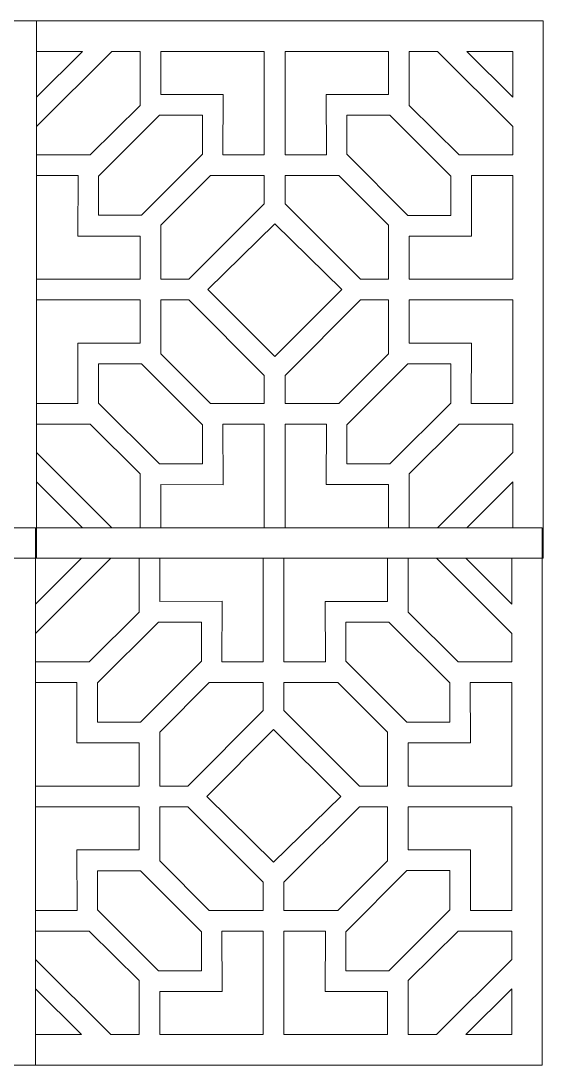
# Model space of a CAD drawing. Header units: centimetres. Extents: x -60 to 60, y -29 to 29.
# Drawn here: x -31.3 to -2.1, y -29.1 to 29.2 of the extents above; entities that cross this region are included whole.
import ezdxf

# ---------------------------------------------------------------- set-up
doc = ezdxf.new("R2010")
doc.units = ezdxf.units.CM
doc.header["$MEASUREMENT"] = 0
doc.layers.add('layer 1', color=7, linetype='Continuous')

msp = doc.modelspace()

# ---------------------------------------------------------------- linework, layer by layer
at = {"layer": 'layer 1', "color": 242, "lineweight": 9}
for points, knots in [([(-60.42912, 29.17936), (-60.42912, 29.17936), (-30.42912, 29.18002), (-30.42912, 29.18002), (-30.42912, 29.18002), (-30.42912, 29.18002), (-30.42912, -0.81998), (-30.42912, -0.81998), (-30.42912, -0.81998), (-30.42912, -0.81998), (-60.42912, -0.81932), (-60.42912, -0.81932), (-60.42912, -0.81932), (-60.42912, -0.81932), (-60.42912, 29.17936), (-60.42912, 29.17936)], [0, 0, 0, 0, 0.2, 0.2, 0.2, 0.2, 0.4, 0.4, 0.4, 0.4, 0.6, 0.6, 0.6, 0.6, 1, 1, 1, 1]), ([(-2.13052, 29.17936), (-2.13052, 29.17936), (-32.13052, 29.18002), (-32.13052, 29.18002), (-32.13052, 29.18002), (-32.13052, 29.18002), (-32.13052, -0.81998), (-32.13052, -0.81998), (-32.13052, -0.81998), (-32.13052, -0.81998), (-2.13052, -0.81932), (-2.13052, -0.81932), (-2.13052, -0.81932), (-2.13052, -0.81932), (-2.13052, 29.17936), (-2.13052, 29.17936)], [0, 0, 0, 0, 0.2, 0.2, 0.2, 0.2, 0.4, 0.4, 0.4, 0.4, 0.6, 0.6, 0.6, 0.6, 1, 1, 1, 1]), ([(-26.22958, 27.47946), (-26.22958, 27.47946), (-30.42912, 23.28036), (-30.42912, 23.28036), (-30.42912, 23.28036), (-30.42912, 23.28036), (-30.42912, 21.69764), (-30.42912, 21.69764), (-30.42912, 21.69764), (-30.42912, 21.69764), (-27.43887, 21.69764), (-27.43887, 21.69764), (-27.43887, 21.69764), (-27.43887, 21.69764), (-24.64785, 24.46524), (-24.64785, 24.46524), (-24.64785, 24.46524), (-24.64785, 24.46524), (-24.64785, 27.47946), (-24.64785, 27.47946), (-24.64785, 27.47946), (-24.64785, 27.47946), (-26.22958, 27.47946), (-26.22958, 27.47946)], [0, 0, 0, 0, 0.14285714, 0.14285714, 0.14285714, 0.14285714, 0.28571429, 0.28571429, 0.28571429, 0.28571429, 0.42857143, 0.42857143, 0.42857143, 0.42857143, 0.57142857, 0.57142857, 0.57142857, 0.57142857, 0.71428571, 0.71428571, 0.71428571, 0.71428571, 1, 1, 1, 1]), ([(-27.86589, 27.47946), (-27.86589, 27.47946), (-30.42912, 24.91613), (-30.42912, 24.91613), (-30.42912, 24.91613), (-30.42912, 24.91613), (-30.42912, 27.47946), (-30.42912, 27.47946), (-30.42912, 27.47946), (-30.42912, 27.47946), (-27.86589, 27.47946), (-27.86589, 27.47946)], [0, 0, 0, 0, 0.25, 0.25, 0.25, 0.25, 0.5, 0.5, 0.5, 0.5, 1, 1, 1, 1]), ([(-17.70739, 21.69763), (-17.70739, 21.69763), (-20.02615, 21.69763), (-20.02615, 21.69763), (-20.02615, 21.69763), (-20.02615, 21.69763), (-20.00924, 25.07223), (-20.00924, 25.07223), (-20.00924, 25.07223), (-20.00924, 25.07223), (-23.49133, 25.07148), (-23.49133, 25.07148), (-23.49133, 25.07148), (-23.49133, 25.07148), (-23.49134, 27.47946), (-23.49134, 27.47946), (-23.49134, 27.47946), (-23.49134, 27.47946), (-17.70739, 27.47945), (-17.70739, 27.47945), (-17.70739, 27.47945), (-17.70739, 27.47945), (-17.70739, 21.69763), (-17.70739, 21.69763)], [0, 0, 0, 0, 0.14285714, 0.14285714, 0.14285714, 0.14285714, 0.28571429, 0.28571429, 0.28571429, 0.28571429, 0.42857143, 0.42857143, 0.42857143, 0.42857143, 0.57142857, 0.57142857, 0.57142857, 0.57142857, 0.71428571, 0.71428571, 0.71428571, 0.71428571, 1, 1, 1, 1]), ([(-10.76693, 25.07085), (-10.76693, 25.07085), (-14.24902, 25.0716), (-14.24902, 25.0716), (-14.24902, 25.0716), (-14.24902, 25.0716), (-14.23211, 21.69701), (-14.23211, 21.69701), (-14.23211, 21.69701), (-14.23211, 21.69701), (-16.55088, 21.69701), (-16.55088, 21.69701), (-16.55088, 21.69701), (-16.55088, 21.69701), (-16.55087, 27.47882), (-16.55087, 27.47882), (-16.55087, 27.47882), (-16.55087, 27.47882), (-10.76692, 27.47882), (-10.76692, 27.47882), (-10.76692, 27.47882), (-10.76692, 27.47882), (-10.76693, 25.07085), (-10.76693, 25.07085)], [0, 0, 0, 0, 0.14285714, 0.14285714, 0.14285714, 0.14285714, 0.28571429, 0.28571429, 0.28571429, 0.28571429, 0.42857143, 0.42857143, 0.42857143, 0.42857143, 0.57142857, 0.57142857, 0.57142857, 0.57142857, 0.71428571, 0.71428571, 0.71428571, 0.71428571, 1, 1, 1, 1]), ([(-3.82914, 23.27972), (-3.82914, 23.27972), (-8.02868, 27.47882), (-8.02868, 27.47882), (-8.02868, 27.47882), (-8.02868, 27.47882), (-9.61041, 27.47882), (-9.61041, 27.47882), (-9.61041, 27.47882), (-9.61041, 27.47882), (-9.61041, 24.46461), (-9.61041, 24.46461), (-9.61041, 24.46461), (-9.61041, 24.46461), (-6.81939, 21.69701), (-6.81939, 21.69701), (-6.81939, 21.69701), (-6.81939, 21.69701), (-3.82914, 21.69701), (-3.82914, 21.69701), (-3.82914, 21.69701), (-3.82914, 21.69701), (-3.82914, 23.27972), (-3.82914, 23.27972)], [0, 0, 0, 0, 0.14285714, 0.14285714, 0.14285714, 0.14285714, 0.28571429, 0.28571429, 0.28571429, 0.28571429, 0.42857143, 0.42857143, 0.42857143, 0.42857143, 0.57142857, 0.57142857, 0.57142857, 0.57142857, 0.71428571, 0.71428571, 0.71428571, 0.71428571, 1, 1, 1, 1]), ([(-3.82914, 24.9155), (-3.82914, 24.9155), (-6.39237, 27.47882), (-6.39237, 27.47882), (-6.39237, 27.47882), (-6.39237, 27.47882), (-3.82914, 27.47882), (-3.82914, 27.47882), (-3.82914, 27.47882), (-3.82914, 27.47882), (-3.82914, 24.9155), (-3.82914, 24.9155)], [0, 0, 0, 0, 0.25, 0.25, 0.25, 0.25, 0.5, 0.5, 0.5, 0.5, 1, 1, 1, 1]), ([(-26.97058, 20.51416), (-26.97058, 20.51416), (-23.56943, 23.91571), (-23.56943, 23.91571), (-23.56943, 23.91571), (-23.56943, 23.91571), (-21.16751, 23.91565), (-21.16751, 23.91565), (-21.16751, 23.91565), (-21.16751, 23.91565), (-21.16751, 21.73492), (-21.16751, 21.73492), (-21.16751, 21.73492), (-21.16751, 21.73492), (-24.57483, 18.3243), (-24.57483, 18.3243), (-24.57483, 18.3243), (-24.57483, 18.3243), (-26.97066, 18.32429), (-26.97066, 18.32429), (-26.97066, 18.32429), (-26.97066, 18.32429), (-26.97058, 20.51416), (-26.97058, 20.51416)], [0, 0, 0, 0, 0.14285714, 0.14285714, 0.14285714, 0.14285714, 0.28571429, 0.28571429, 0.28571429, 0.28571429, 0.42857143, 0.42857143, 0.42857143, 0.42857143, 0.57142857, 0.57142857, 0.57142857, 0.57142857, 0.71428571, 0.71428571, 0.71428571, 0.71428571, 1, 1, 1, 1]), ([(-7.28768, 20.51352), (-7.28768, 20.51352), (-10.68883, 23.91508), (-10.68883, 23.91508), (-10.68883, 23.91508), (-10.68883, 23.91508), (-13.09075, 23.91502), (-13.09075, 23.91502), (-13.09075, 23.91502), (-13.09075, 23.91502), (-13.09075, 21.73428), (-13.09075, 21.73428), (-13.09075, 21.73428), (-13.09075, 21.73428), (-9.68343, 18.32366), (-9.68343, 18.32366), (-9.68343, 18.32366), (-9.68343, 18.32366), (-7.2876, 18.32365), (-7.2876, 18.32365), (-7.2876, 18.32365), (-7.2876, 18.32365), (-7.28768, 20.51352), (-7.28768, 20.51352)], [0, 0, 0, 0, 0.14285714, 0.14285714, 0.14285714, 0.14285714, 0.28571429, 0.28571429, 0.28571429, 0.28571429, 0.42857143, 0.42857143, 0.42857143, 0.42857143, 0.57142857, 0.57142857, 0.57142857, 0.57142857, 0.71428571, 0.71428571, 0.71428571, 0.71428571, 1, 1, 1, 1]), ([(-30.42914, 20.54101), (-30.42914, 20.54101), (-30.42912, 14.75646), (-30.42912, 14.75646), (-30.42912, 14.75646), (-30.42912, 14.75646), (-24.64785, 14.75646), (-24.64785, 14.75646), (-24.64785, 14.75646), (-24.64785, 14.75646), (-24.64784, 17.16782), (-24.64784, 17.16782), (-24.64784, 17.16782), (-24.64784, 17.16782), (-28.12709, 17.16772), (-28.12709, 17.16772), (-28.12709, 17.16772), (-28.12709, 17.16772), (-28.10121, 20.5418), (-28.10121, 20.5418), (-28.10121, 20.5418), (-28.10121, 20.5418), (-30.42914, 20.54101), (-30.42914, 20.54101)], [0, 0, 0, 0, 0.14285714, 0.14285714, 0.14285714, 0.14285714, 0.28571429, 0.28571429, 0.28571429, 0.28571429, 0.42857143, 0.42857143, 0.42857143, 0.42857143, 0.57142857, 0.57142857, 0.57142857, 0.57142857, 0.71428571, 0.71428571, 0.71428571, 0.71428571, 1, 1, 1, 1]), ([(-21.92485, 14.75646), (-21.92485, 14.75646), (-17.70739, 18.97409), (-17.70739, 18.97409), (-17.70739, 18.97409), (-17.70739, 18.97409), (-17.70739, 20.54101), (-17.70739, 20.54101), (-17.70739, 20.54101), (-17.70739, 20.54101), (-20.72181, 20.54349), (-20.72181, 20.54349), (-20.72181, 20.54349), (-20.72181, 20.54349), (-23.49133, 17.77407), (-23.49133, 17.77407), (-23.49133, 17.77407), (-23.49133, 17.77407), (-23.49133, 14.75646), (-23.49133, 14.75646), (-23.49133, 14.75646), (-23.49133, 14.75646), (-21.92485, 14.75646), (-21.92485, 14.75646)], [0, 0, 0, 0, 0.14285714, 0.14285714, 0.14285714, 0.14285714, 0.28571429, 0.28571429, 0.28571429, 0.28571429, 0.42857143, 0.42857143, 0.42857143, 0.42857143, 0.57142857, 0.57142857, 0.57142857, 0.57142857, 0.71428571, 0.71428571, 0.71428571, 0.71428571, 1, 1, 1, 1]), ([(-12.33341, 14.75582), (-12.33341, 14.75582), (-16.55087, 18.97345), (-16.55087, 18.97345), (-16.55087, 18.97345), (-16.55087, 18.97345), (-16.55087, 20.54037), (-16.55087, 20.54037), (-16.55087, 20.54037), (-16.55087, 20.54037), (-13.53645, 20.54286), (-13.53645, 20.54286), (-13.53645, 20.54286), (-13.53645, 20.54286), (-10.76693, 17.77343), (-10.76693, 17.77343), (-10.76693, 17.77343), (-10.76693, 17.77343), (-10.76693, 14.75582), (-10.76693, 14.75582), (-10.76693, 14.75582), (-10.76693, 14.75582), (-12.33341, 14.75582), (-12.33341, 14.75582)], [0, 0, 0, 0, 0.14285714, 0.14285714, 0.14285714, 0.14285714, 0.28571429, 0.28571429, 0.28571429, 0.28571429, 0.42857143, 0.42857143, 0.42857143, 0.42857143, 0.57142857, 0.57142857, 0.57142857, 0.57142857, 0.71428571, 0.71428571, 0.71428571, 0.71428571, 1, 1, 1, 1]), ([(-9.61041, 17.1672), (-9.61041, 17.1672), (-6.13117, 17.16709), (-6.13117, 17.16709), (-6.13117, 17.16709), (-6.13117, 17.16709), (-6.1331, 20.54037), (-6.1331, 20.54037), (-6.1331, 20.54037), (-6.1331, 20.54037), (-3.82914, 20.54038), (-3.82914, 20.54038), (-3.82914, 20.54038), (-3.82914, 20.54038), (-3.82914, 14.75582), (-3.82914, 14.75582), (-3.82914, 14.75582), (-3.82914, 14.75582), (-9.61041, 14.75582), (-9.61041, 14.75582), (-9.61041, 14.75582), (-9.61041, 14.75582), (-9.61041, 17.1672), (-9.61041, 17.1672)], [0, 0, 0, 0, 0.14285714, 0.14285714, 0.14285714, 0.14285714, 0.28571429, 0.28571429, 0.28571429, 0.28571429, 0.42857143, 0.42857143, 0.42857143, 0.42857143, 0.57142857, 0.57142857, 0.57142857, 0.57142857, 0.71428571, 0.71428571, 0.71428571, 0.71428571, 1, 1, 1, 1]), ([(-13.37968, 14.1791), (-13.37968, 14.1791), (-17.12761, 10.44132), (-17.12761, 10.44132), (-17.12761, 10.44132), (-17.12761, 10.44132), (-20.86867, 14.17887), (-20.86867, 14.17887), (-20.86867, 14.17887), (-20.86867, 14.17887), (-17.12755, 17.8582), (-17.12755, 17.8582), (-17.12755, 17.8582), (-17.12755, 17.8582), (-13.37968, 14.1791), (-13.37968, 14.1791)], [0, 0, 0, 0, 0.2, 0.2, 0.2, 0.2, 0.4, 0.4, 0.4, 0.4, 0.6, 0.6, 0.6, 0.6, 1, 1, 1, 1]), ([(-24.64785, 13.60246), (-24.64785, 13.60246), (-30.42912, 13.60246), (-30.42912, 13.60246), (-30.42912, 13.60246), (-30.42912, 13.60246), (-30.42914, 7.81791), (-30.42914, 7.81791), (-30.42914, 7.81791), (-30.42914, 7.81791), (-28.12794, 7.81791), (-28.12794, 7.81791), (-28.12794, 7.81791), (-28.12794, 7.81791), (-28.12709, 11.1912), (-28.12709, 11.1912), (-28.12709, 11.1912), (-28.12709, 11.1912), (-24.64784, 11.1911), (-24.64784, 11.1911), (-24.64784, 11.1911), (-24.64784, 11.1911), (-24.64785, 13.60246), (-24.64785, 13.60246)], [0, 0, 0, 0, 0.14285714, 0.14285714, 0.14285714, 0.14285714, 0.28571429, 0.28571429, 0.28571429, 0.28571429, 0.42857143, 0.42857143, 0.42857143, 0.42857143, 0.57142857, 0.57142857, 0.57142857, 0.57142857, 0.71428571, 0.71428571, 0.71428571, 0.71428571, 1, 1, 1, 1]), ([(-20.72181, 7.81543), (-20.72181, 7.81543), (-23.49133, 10.58485), (-23.49133, 10.58485), (-23.49133, 10.58485), (-23.49133, 10.58485), (-23.49133, 13.60245), (-23.49133, 13.60245), (-23.49133, 13.60245), (-23.49133, 13.60245), (-21.92485, 13.60246), (-21.92485, 13.60246), (-21.92485, 13.60246), (-21.92485, 13.60246), (-17.70739, 9.38483), (-17.70739, 9.38483), (-17.70739, 9.38483), (-17.70739, 9.38483), (-17.70738, 7.81791), (-17.70738, 7.81791), (-17.70738, 7.81791), (-17.70738, 7.81791), (-20.72181, 7.81543), (-20.72181, 7.81543)], [0, 0, 0, 0, 0.14285714, 0.14285714, 0.14285714, 0.14285714, 0.28571429, 0.28571429, 0.28571429, 0.28571429, 0.42857143, 0.42857143, 0.42857143, 0.42857143, 0.57142857, 0.57142857, 0.57142857, 0.57142857, 0.71428571, 0.71428571, 0.71428571, 0.71428571, 1, 1, 1, 1]), ([(-12.33341, 13.6031), (-12.33341, 13.6031), (-16.55087, 9.38547), (-16.55087, 9.38547), (-16.55087, 9.38547), (-16.55087, 9.38547), (-16.55087, 7.81855), (-16.55087, 7.81855), (-16.55087, 7.81855), (-16.55087, 7.81855), (-13.53645, 7.81606), (-13.53645, 7.81606), (-13.53645, 7.81606), (-13.53645, 7.81606), (-10.76693, 10.58549), (-10.76693, 10.58549), (-10.76693, 10.58549), (-10.76693, 10.58549), (-10.76693, 13.6031), (-10.76693, 13.6031), (-10.76693, 13.6031), (-10.76693, 13.6031), (-12.33341, 13.6031), (-12.33341, 13.6031)], [0, 0, 0, 0, 0.14285714, 0.14285714, 0.14285714, 0.14285714, 0.28571429, 0.28571429, 0.28571429, 0.28571429, 0.42857143, 0.42857143, 0.42857143, 0.42857143, 0.57142857, 0.57142857, 0.57142857, 0.57142857, 0.71428571, 0.71428571, 0.71428571, 0.71428571, 1, 1, 1, 1]), ([(-9.61041, 13.6031), (-9.61041, 13.6031), (-3.82914, 13.6031), (-3.82914, 13.6031), (-3.82914, 13.6031), (-3.82914, 13.6031), (-3.82914, 7.81854), (-3.82914, 7.81854), (-3.82914, 7.81854), (-3.82914, 7.81854), (-6.15786, 7.81855), (-6.15786, 7.81855), (-6.15786, 7.81855), (-6.15786, 7.81855), (-6.13117, 11.19183), (-6.13117, 11.19183), (-6.13117, 11.19183), (-6.13117, 11.19183), (-9.61042, 11.19174), (-9.61042, 11.19174), (-9.61042, 11.19174), (-9.61042, 11.19174), (-9.61041, 13.6031), (-9.61041, 13.6031)], [0, 0, 0, 0, 0.14285714, 0.14285714, 0.14285714, 0.14285714, 0.28571429, 0.28571429, 0.28571429, 0.28571429, 0.42857143, 0.42857143, 0.42857143, 0.42857143, 0.57142857, 0.57142857, 0.57142857, 0.57142857, 0.71428571, 0.71428571, 0.71428571, 0.71428571, 1, 1, 1, 1]), ([(-26.97058, 7.84476), (-26.97058, 7.84476), (-23.56943, 4.44321), (-23.56943, 4.44321), (-23.56943, 4.44321), (-23.56943, 4.44321), (-21.16751, 4.44327), (-21.16751, 4.44327), (-21.16751, 4.44327), (-21.16751, 4.44327), (-21.16751, 6.624), (-21.16751, 6.624), (-21.16751, 6.624), (-21.16751, 6.624), (-24.57483, 10.03462), (-24.57483, 10.03462), (-24.57483, 10.03462), (-24.57483, 10.03462), (-26.97066, 10.03463), (-26.97066, 10.03463), (-26.97066, 10.03463), (-26.97066, 10.03463), (-26.97058, 7.84476), (-26.97058, 7.84476)], [0, 0, 0, 0, 0.14285714, 0.14285714, 0.14285714, 0.14285714, 0.28571429, 0.28571429, 0.28571429, 0.28571429, 0.42857143, 0.42857143, 0.42857143, 0.42857143, 0.57142857, 0.57142857, 0.57142857, 0.57142857, 0.71428571, 0.71428571, 0.71428571, 0.71428571, 1, 1, 1, 1]), ([(-7.28768, 7.8454), (-7.28768, 7.8454), (-10.68883, 4.44384), (-10.68883, 4.44384), (-10.68883, 4.44384), (-10.68883, 4.44384), (-13.09075, 4.4439), (-13.09075, 4.4439), (-13.09075, 4.4439), (-13.09075, 4.4439), (-13.09075, 6.62464), (-13.09075, 6.62464), (-13.09075, 6.62464), (-13.09075, 6.62464), (-9.68343, 10.03526), (-9.68343, 10.03526), (-9.68343, 10.03526), (-9.68343, 10.03526), (-7.2876, 10.03527), (-7.2876, 10.03527), (-7.2876, 10.03527), (-7.2876, 10.03527), (-7.28768, 7.8454), (-7.28768, 7.8454)], [0, 0, 0, 0, 0.14285714, 0.14285714, 0.14285714, 0.14285714, 0.28571429, 0.28571429, 0.28571429, 0.28571429, 0.42857143, 0.42857143, 0.42857143, 0.42857143, 0.57142857, 0.57142857, 0.57142857, 0.57142857, 0.71428571, 0.71428571, 0.71428571, 0.71428571, 1, 1, 1, 1]), ([(-30.42912, 5.07856), (-30.42912, 5.07856), (-26.22959, 0.87946), (-26.22959, 0.87946), (-26.22959, 0.87946), (-26.22959, 0.87946), (-24.64785, 0.87946), (-24.64785, 0.87946), (-24.64785, 0.87946), (-24.64785, 0.87946), (-24.64785, 3.89368), (-24.64785, 3.89368), (-24.64785, 3.89368), (-24.64785, 3.89368), (-27.43887, 6.66128), (-27.43887, 6.66128), (-27.43887, 6.66128), (-27.43887, 6.66128), (-30.42912, 6.66128), (-30.42912, 6.66128), (-30.42912, 6.66128), (-30.42912, 6.66128), (-30.42912, 5.07856), (-30.42912, 5.07856)], [0, 0, 0, 0, 0.14285714, 0.14285714, 0.14285714, 0.14285714, 0.28571429, 0.28571429, 0.28571429, 0.28571429, 0.42857143, 0.42857143, 0.42857143, 0.42857143, 0.57142857, 0.57142857, 0.57142857, 0.57142857, 0.71428571, 0.71428571, 0.71428571, 0.71428571, 1, 1, 1, 1]), ([(-17.70738, 6.66128), (-17.70738, 6.66128), (-20.02615, 6.66129), (-20.02615, 6.66129), (-20.02615, 6.66129), (-20.02615, 6.66129), (-20.00924, 3.28669), (-20.00924, 3.28669), (-20.00924, 3.28669), (-20.00924, 3.28669), (-23.49133, 3.28743), (-23.49133, 3.28743), (-23.49133, 3.28743), (-23.49133, 3.28743), (-23.49134, 0.87946), (-23.49134, 0.87946), (-23.49134, 0.87946), (-23.49134, 0.87946), (-17.70739, 0.87946), (-17.70739, 0.87946), (-17.70739, 0.87946), (-17.70739, 0.87946), (-17.70738, 6.66128), (-17.70738, 6.66128)], [0, 0, 0, 0, 0.14285714, 0.14285714, 0.14285714, 0.14285714, 0.28571429, 0.28571429, 0.28571429, 0.28571429, 0.42857143, 0.42857143, 0.42857143, 0.42857143, 0.57142857, 0.57142857, 0.57142857, 0.57142857, 0.71428571, 0.71428571, 0.71428571, 0.71428571, 1, 1, 1, 1]), ([(-10.76693, 3.28807), (-10.76693, 3.28807), (-14.24902, 3.28732), (-14.24902, 3.28732), (-14.24902, 3.28732), (-14.24902, 3.28732), (-14.23211, 6.66193), (-14.23211, 6.66193), (-14.23211, 6.66193), (-14.23211, 6.66193), (-16.55087, 6.66193), (-16.55087, 6.66193), (-16.55087, 6.66193), (-16.55087, 6.66193), (-16.55087, 0.8801), (-16.55087, 0.8801), (-16.55087, 0.8801), (-16.55087, 0.8801), (-10.76692, 0.8801), (-10.76692, 0.8801), (-10.76692, 0.8801), (-10.76692, 0.8801), (-10.76693, 3.28807), (-10.76693, 3.28807)], [0, 0, 0, 0, 0.14285714, 0.14285714, 0.14285714, 0.14285714, 0.28571429, 0.28571429, 0.28571429, 0.28571429, 0.42857143, 0.42857143, 0.42857143, 0.42857143, 0.57142857, 0.57142857, 0.57142857, 0.57142857, 0.71428571, 0.71428571, 0.71428571, 0.71428571, 1, 1, 1, 1]), ([(-3.82914, 6.66191), (-3.82914, 6.66191), (-3.82914, 5.0792), (-3.82914, 5.0792), (-3.82914, 5.0792), (-3.82914, 5.0792), (-8.02868, 0.8801), (-8.02868, 0.8801), (-8.02868, 0.8801), (-8.02868, 0.8801), (-9.61041, 0.8801), (-9.61041, 0.8801), (-9.61041, 0.8801), (-9.61041, 0.8801), (-9.61041, 3.89431), (-9.61041, 3.89431), (-9.61041, 3.89431), (-9.61041, 3.89431), (-6.81939, 6.66191), (-6.81939, 6.66191), (-6.81939, 6.66191), (-6.81939, 6.66191), (-3.82914, 6.66191), (-3.82914, 6.66191)], [0, 0, 0, 0, 0.14285714, 0.14285714, 0.14285714, 0.14285714, 0.28571429, 0.28571429, 0.28571429, 0.28571429, 0.42857143, 0.42857143, 0.42857143, 0.42857143, 0.57142857, 0.57142857, 0.57142857, 0.57142857, 0.71428571, 0.71428571, 0.71428571, 0.71428571, 1, 1, 1, 1]), ([(-27.86589, 0.87946), (-27.86589, 0.87946), (-30.42912, 3.44279), (-30.42912, 3.44279), (-30.42912, 3.44279), (-30.42912, 3.44279), (-30.42912, 0.87946), (-30.42912, 0.87946), (-30.42912, 0.87946), (-30.42912, 0.87946), (-27.86589, 0.87946), (-27.86589, 0.87946)], [0, 0, 0, 0, 0.25, 0.25, 0.25, 0.25, 0.5, 0.5, 0.5, 0.5, 1, 1, 1, 1]), ([(-3.82914, 3.44342), (-3.82914, 3.44342), (-6.39237, 0.8801), (-6.39237, 0.8801), (-6.39237, 0.8801), (-6.39237, 0.8801), (-3.82914, 0.8801), (-3.82914, 0.8801), (-3.82914, 0.8801), (-3.82914, 0.8801), (-3.82914, 3.44342), (-3.82914, 3.44342)], [0, 0, 0, 0, 0.25, 0.25, 0.25, 0.25, 0.5, 0.5, 0.5, 0.5, 1, 1, 1, 1]), ([(-60.48735, -29.11868), (-60.48735, -29.11868), (-30.48735, -29.11934), (-30.48735, -29.11934), (-30.48735, -29.11934), (-30.48735, -29.11934), (-30.48735, 0.88066), (-30.48735, 0.88066), (-30.48735, 0.88066), (-30.48735, 0.88066), (-60.48735, 0.88), (-60.48735, 0.88), (-60.48735, 0.88), (-60.48735, 0.88), (-60.48735, -29.11868), (-60.48735, -29.11868)], [0, 0, 0, 0, 0.2, 0.2, 0.2, 0.2, 0.4, 0.4, 0.4, 0.4, 0.6, 0.6, 0.6, 0.6, 1, 1, 1, 1]), ([(-2.18875, -29.11868), (-2.18875, -29.11868), (-32.18875, -29.11934), (-32.18875, -29.11934), (-32.18875, -29.11934), (-32.18875, -29.11934), (-32.18875, 0.88066), (-32.18875, 0.88066), (-32.18875, 0.88066), (-32.18875, 0.88066), (-2.18875, 0.88), (-2.18875, 0.88), (-2.18875, 0.88), (-2.18875, 0.88), (-2.18875, -29.11868), (-2.18875, -29.11868)], [0, 0, 0, 0, 0.2, 0.2, 0.2, 0.2, 0.4, 0.4, 0.4, 0.4, 0.6, 0.6, 0.6, 0.6, 1, 1, 1, 1]), ([(-30.48735, -5.01788), (-30.48735, -5.01788), (-26.28782, -0.81878), (-26.28782, -0.81878), (-26.28782, -0.81878), (-26.28782, -0.81878), (-24.70608, -0.81878), (-24.70608, -0.81878), (-24.70608, -0.81878), (-24.70608, -0.81878), (-24.70608, -3.833), (-24.70608, -3.833), (-24.70608, -3.833), (-24.70608, -3.833), (-27.4971, -6.6006), (-27.4971, -6.6006), (-27.4971, -6.6006), (-27.4971, -6.6006), (-30.48735, -6.6006), (-30.48735, -6.6006), (-30.48735, -6.6006), (-30.48735, -6.6006), (-30.48735, -5.01788), (-30.48735, -5.01788)], [0, 0, 0, 0, 0.14285714, 0.14285714, 0.14285714, 0.14285714, 0.28571429, 0.28571429, 0.28571429, 0.28571429, 0.42857143, 0.42857143, 0.42857143, 0.42857143, 0.57142857, 0.57142857, 0.57142857, 0.57142857, 0.71428571, 0.71428571, 0.71428571, 0.71428571, 1, 1, 1, 1]), ([(-27.92412, -0.81878), (-27.92412, -0.81878), (-30.48735, -3.38211), (-30.48735, -3.38211), (-30.48735, -3.38211), (-30.48735, -3.38211), (-30.48735, -0.81878), (-30.48735, -0.81878), (-30.48735, -0.81878), (-30.48735, -0.81878), (-27.92412, -0.81878), (-27.92412, -0.81878)], [0, 0, 0, 0, 0.25, 0.25, 0.25, 0.25, 0.5, 0.5, 0.5, 0.5, 1, 1, 1, 1]), ([(-17.76561, -6.6006), (-17.76561, -6.6006), (-20.08438, -6.60061), (-20.08438, -6.60061), (-20.08438, -6.60061), (-20.08438, -6.60061), (-20.06747, -3.22601), (-20.06747, -3.22601), (-20.06747, -3.22601), (-20.06747, -3.22601), (-23.54956, -3.22675), (-23.54956, -3.22675), (-23.54956, -3.22675), (-23.54956, -3.22675), (-23.54957, -0.81878), (-23.54957, -0.81878), (-23.54957, -0.81878), (-23.54957, -0.81878), (-17.76562, -0.81878), (-17.76562, -0.81878), (-17.76562, -0.81878), (-17.76562, -0.81878), (-17.76561, -6.6006), (-17.76561, -6.6006)], [0, 0, 0, 0, 0.14285714, 0.14285714, 0.14285714, 0.14285714, 0.28571429, 0.28571429, 0.28571429, 0.28571429, 0.42857143, 0.42857143, 0.42857143, 0.42857143, 0.57142857, 0.57142857, 0.57142857, 0.57142857, 0.71428571, 0.71428571, 0.71428571, 0.71428571, 1, 1, 1, 1]), ([(-10.82516, -3.22739), (-10.82516, -3.22739), (-14.30725, -3.22664), (-14.30725, -3.22664), (-14.30725, -3.22664), (-14.30725, -3.22664), (-14.29034, -6.60125), (-14.29034, -6.60125), (-14.29034, -6.60125), (-14.29034, -6.60125), (-16.6091, -6.60125), (-16.6091, -6.60125), (-16.6091, -6.60125), (-16.6091, -6.60125), (-16.6091, -0.81942), (-16.6091, -0.81942), (-16.6091, -0.81942), (-16.6091, -0.81942), (-10.82515, -0.81942), (-10.82515, -0.81942), (-10.82515, -0.81942), (-10.82515, -0.81942), (-10.82516, -3.22739), (-10.82516, -3.22739)], [0, 0, 0, 0, 0.14285714, 0.14285714, 0.14285714, 0.14285714, 0.28571429, 0.28571429, 0.28571429, 0.28571429, 0.42857143, 0.42857143, 0.42857143, 0.42857143, 0.57142857, 0.57142857, 0.57142857, 0.57142857, 0.71428571, 0.71428571, 0.71428571, 0.71428571, 1, 1, 1, 1]), ([(-3.88737, -6.60123), (-3.88737, -6.60123), (-3.88737, -5.01852), (-3.88737, -5.01852), (-3.88737, -5.01852), (-3.88737, -5.01852), (-8.08691, -0.81942), (-8.08691, -0.81942), (-8.08691, -0.81942), (-8.08691, -0.81942), (-9.66864, -0.81942), (-9.66864, -0.81942), (-9.66864, -0.81942), (-9.66864, -0.81942), (-9.66864, -3.83363), (-9.66864, -3.83363), (-9.66864, -3.83363), (-9.66864, -3.83363), (-6.87762, -6.60123), (-6.87762, -6.60123), (-6.87762, -6.60123), (-6.87762, -6.60123), (-3.88737, -6.60123), (-3.88737, -6.60123)], [0, 0, 0, 0, 0.14285714, 0.14285714, 0.14285714, 0.14285714, 0.28571429, 0.28571429, 0.28571429, 0.28571429, 0.42857143, 0.42857143, 0.42857143, 0.42857143, 0.57142857, 0.57142857, 0.57142857, 0.57142857, 0.71428571, 0.71428571, 0.71428571, 0.71428571, 1, 1, 1, 1]), ([(-3.88737, -3.38274), (-3.88737, -3.38274), (-6.4506, -0.81942), (-6.4506, -0.81942), (-6.4506, -0.81942), (-6.4506, -0.81942), (-3.88737, -0.81942), (-3.88737, -0.81942), (-3.88737, -0.81942), (-3.88737, -0.81942), (-3.88737, -3.38274), (-3.88737, -3.38274)], [0, 0, 0, 0, 0.25, 0.25, 0.25, 0.25, 0.5, 0.5, 0.5, 0.5, 1, 1, 1, 1]), ([(-27.02881, -7.78408), (-27.02881, -7.78408), (-23.62766, -4.38253), (-23.62766, -4.38253), (-23.62766, -4.38253), (-23.62766, -4.38253), (-21.22574, -4.38259), (-21.22574, -4.38259), (-21.22574, -4.38259), (-21.22574, -4.38259), (-21.22574, -6.56332), (-21.22574, -6.56332), (-21.22574, -6.56332), (-21.22574, -6.56332), (-24.63306, -9.97394), (-24.63306, -9.97394), (-24.63306, -9.97394), (-24.63306, -9.97394), (-27.02889, -9.97395), (-27.02889, -9.97395), (-27.02889, -9.97395), (-27.02889, -9.97395), (-27.02881, -7.78408), (-27.02881, -7.78408)], [0, 0, 0, 0, 0.14285714, 0.14285714, 0.14285714, 0.14285714, 0.28571429, 0.28571429, 0.28571429, 0.28571429, 0.42857143, 0.42857143, 0.42857143, 0.42857143, 0.57142857, 0.57142857, 0.57142857, 0.57142857, 0.71428571, 0.71428571, 0.71428571, 0.71428571, 1, 1, 1, 1]), ([(-7.34591, -7.78472), (-7.34591, -7.78472), (-10.74706, -4.38316), (-10.74706, -4.38316), (-10.74706, -4.38316), (-10.74706, -4.38316), (-13.14898, -4.38322), (-13.14898, -4.38322), (-13.14898, -4.38322), (-13.14898, -4.38322), (-13.14898, -6.56396), (-13.14898, -6.56396), (-13.14898, -6.56396), (-13.14898, -6.56396), (-9.74166, -9.97458), (-9.74166, -9.97458), (-9.74166, -9.97458), (-9.74166, -9.97458), (-7.34583, -9.97459), (-7.34583, -9.97459), (-7.34583, -9.97459), (-7.34583, -9.97459), (-7.34591, -7.78472), (-7.34591, -7.78472)], [0, 0, 0, 0, 0.14285714, 0.14285714, 0.14285714, 0.14285714, 0.28571429, 0.28571429, 0.28571429, 0.28571429, 0.42857143, 0.42857143, 0.42857143, 0.42857143, 0.57142857, 0.57142857, 0.57142857, 0.57142857, 0.71428571, 0.71428571, 0.71428571, 0.71428571, 1, 1, 1, 1]), ([(-24.70608, -13.54178), (-24.70608, -13.54178), (-30.48735, -13.54178), (-30.48735, -13.54178), (-30.48735, -13.54178), (-30.48735, -13.54178), (-30.48737, -7.75723), (-30.48737, -7.75723), (-30.48737, -7.75723), (-30.48737, -7.75723), (-28.18617, -7.75723), (-28.18617, -7.75723), (-28.18617, -7.75723), (-28.18617, -7.75723), (-28.18532, -11.13052), (-28.18532, -11.13052), (-28.18532, -11.13052), (-28.18532, -11.13052), (-24.70607, -11.13042), (-24.70607, -11.13042), (-24.70607, -11.13042), (-24.70607, -11.13042), (-24.70608, -13.54178), (-24.70608, -13.54178)], [0, 0, 0, 0, 0.14285714, 0.14285714, 0.14285714, 0.14285714, 0.28571429, 0.28571429, 0.28571429, 0.28571429, 0.42857143, 0.42857143, 0.42857143, 0.42857143, 0.57142857, 0.57142857, 0.57142857, 0.57142857, 0.71428571, 0.71428571, 0.71428571, 0.71428571, 1, 1, 1, 1]), ([(-20.78004, -7.75475), (-20.78004, -7.75475), (-23.54956, -10.52417), (-23.54956, -10.52417), (-23.54956, -10.52417), (-23.54956, -10.52417), (-23.54956, -13.54177), (-23.54956, -13.54177), (-23.54956, -13.54177), (-23.54956, -13.54177), (-21.98308, -13.54178), (-21.98308, -13.54178), (-21.98308, -13.54178), (-21.98308, -13.54178), (-17.76562, -9.32415), (-17.76562, -9.32415), (-17.76562, -9.32415), (-17.76562, -9.32415), (-17.76561, -7.75723), (-17.76561, -7.75723), (-17.76561, -7.75723), (-17.76561, -7.75723), (-20.78004, -7.75475), (-20.78004, -7.75475)], [0, 0, 0, 0, 0.14285714, 0.14285714, 0.14285714, 0.14285714, 0.28571429, 0.28571429, 0.28571429, 0.28571429, 0.42857143, 0.42857143, 0.42857143, 0.42857143, 0.57142857, 0.57142857, 0.57142857, 0.57142857, 0.71428571, 0.71428571, 0.71428571, 0.71428571, 1, 1, 1, 1]), ([(-12.39164, -13.54242), (-12.39164, -13.54242), (-16.6091, -9.32479), (-16.6091, -9.32479), (-16.6091, -9.32479), (-16.6091, -9.32479), (-16.6091, -7.75787), (-16.6091, -7.75787), (-16.6091, -7.75787), (-16.6091, -7.75787), (-13.59468, -7.75538), (-13.59468, -7.75538), (-13.59468, -7.75538), (-13.59468, -7.75538), (-10.82516, -10.52481), (-10.82516, -10.52481), (-10.82516, -10.52481), (-10.82516, -10.52481), (-10.82516, -13.54242), (-10.82516, -13.54242), (-10.82516, -13.54242), (-10.82516, -13.54242), (-12.39164, -13.54242), (-12.39164, -13.54242)], [0, 0, 0, 0, 0.14285714, 0.14285714, 0.14285714, 0.14285714, 0.28571429, 0.28571429, 0.28571429, 0.28571429, 0.42857143, 0.42857143, 0.42857143, 0.42857143, 0.57142857, 0.57142857, 0.57142857, 0.57142857, 0.71428571, 0.71428571, 0.71428571, 0.71428571, 1, 1, 1, 1]), ([(-9.66864, -13.54242), (-9.66864, -13.54242), (-3.88737, -13.54242), (-3.88737, -13.54242), (-3.88737, -13.54242), (-3.88737, -13.54242), (-3.88737, -7.75786), (-3.88737, -7.75786), (-3.88737, -7.75786), (-3.88737, -7.75786), (-6.21609, -7.75787), (-6.21609, -7.75787), (-6.21609, -7.75787), (-6.21609, -7.75787), (-6.1894, -11.13115), (-6.1894, -11.13115), (-6.1894, -11.13115), (-6.1894, -11.13115), (-9.66865, -11.13106), (-9.66865, -11.13106), (-9.66865, -11.13106), (-9.66865, -11.13106), (-9.66864, -13.54242), (-9.66864, -13.54242)], [0, 0, 0, 0, 0.14285714, 0.14285714, 0.14285714, 0.14285714, 0.28571429, 0.28571429, 0.28571429, 0.28571429, 0.42857143, 0.42857143, 0.42857143, 0.42857143, 0.57142857, 0.57142857, 0.57142857, 0.57142857, 0.71428571, 0.71428571, 0.71428571, 0.71428571, 1, 1, 1, 1]), ([(-13.43791, -14.11842), (-13.43791, -14.11842), (-17.18584, -10.38064), (-17.18584, -10.38064), (-17.18584, -10.38064), (-17.18584, -10.38064), (-20.9269, -14.11819), (-20.9269, -14.11819), (-20.9269, -14.11819), (-20.9269, -14.11819), (-17.18578, -17.79752), (-17.18578, -17.79752), (-17.18578, -17.79752), (-17.18578, -17.79752), (-13.43791, -14.11842), (-13.43791, -14.11842)], [0, 0, 0, 0, 0.2, 0.2, 0.2, 0.2, 0.4, 0.4, 0.4, 0.4, 0.6, 0.6, 0.6, 0.6, 1, 1, 1, 1]), ([(-30.48737, -20.48033), (-30.48737, -20.48033), (-30.48735, -14.69578), (-30.48735, -14.69578), (-30.48735, -14.69578), (-30.48735, -14.69578), (-24.70608, -14.69578), (-24.70608, -14.69578), (-24.70608, -14.69578), (-24.70608, -14.69578), (-24.70607, -17.10714), (-24.70607, -17.10714), (-24.70607, -17.10714), (-24.70607, -17.10714), (-28.18532, -17.10704), (-28.18532, -17.10704), (-28.18532, -17.10704), (-28.18532, -17.10704), (-28.15944, -20.48112), (-28.15944, -20.48112), (-28.15944, -20.48112), (-28.15944, -20.48112), (-30.48737, -20.48033), (-30.48737, -20.48033)], [0, 0, 0, 0, 0.14285714, 0.14285714, 0.14285714, 0.14285714, 0.28571429, 0.28571429, 0.28571429, 0.28571429, 0.42857143, 0.42857143, 0.42857143, 0.42857143, 0.57142857, 0.57142857, 0.57142857, 0.57142857, 0.71428571, 0.71428571, 0.71428571, 0.71428571, 1, 1, 1, 1]), ([(-21.98308, -14.69578), (-21.98308, -14.69578), (-17.76562, -18.91341), (-17.76562, -18.91341), (-17.76562, -18.91341), (-17.76562, -18.91341), (-17.76562, -20.48033), (-17.76562, -20.48033), (-17.76562, -20.48033), (-17.76562, -20.48033), (-20.78004, -20.48281), (-20.78004, -20.48281), (-20.78004, -20.48281), (-20.78004, -20.48281), (-23.54956, -17.71339), (-23.54956, -17.71339), (-23.54956, -17.71339), (-23.54956, -17.71339), (-23.54956, -14.69578), (-23.54956, -14.69578), (-23.54956, -14.69578), (-23.54956, -14.69578), (-21.98308, -14.69578), (-21.98308, -14.69578)], [0, 0, 0, 0, 0.14285714, 0.14285714, 0.14285714, 0.14285714, 0.28571429, 0.28571429, 0.28571429, 0.28571429, 0.42857143, 0.42857143, 0.42857143, 0.42857143, 0.57142857, 0.57142857, 0.57142857, 0.57142857, 0.71428571, 0.71428571, 0.71428571, 0.71428571, 1, 1, 1, 1]), ([(-12.39164, -14.69514), (-12.39164, -14.69514), (-16.6091, -18.91277), (-16.6091, -18.91277), (-16.6091, -18.91277), (-16.6091, -18.91277), (-16.6091, -20.47969), (-16.6091, -20.47969), (-16.6091, -20.47969), (-16.6091, -20.47969), (-13.59468, -20.48218), (-13.59468, -20.48218), (-13.59468, -20.48218), (-13.59468, -20.48218), (-10.82516, -17.71275), (-10.82516, -17.71275), (-10.82516, -17.71275), (-10.82516, -17.71275), (-10.82516, -14.69514), (-10.82516, -14.69514), (-10.82516, -14.69514), (-10.82516, -14.69514), (-12.39164, -14.69514), (-12.39164, -14.69514)], [0, 0, 0, 0, 0.14285714, 0.14285714, 0.14285714, 0.14285714, 0.28571429, 0.28571429, 0.28571429, 0.28571429, 0.42857143, 0.42857143, 0.42857143, 0.42857143, 0.57142857, 0.57142857, 0.57142857, 0.57142857, 0.71428571, 0.71428571, 0.71428571, 0.71428571, 1, 1, 1, 1]), ([(-9.66864, -17.10652), (-9.66864, -17.10652), (-6.1894, -17.10641), (-6.1894, -17.10641), (-6.1894, -17.10641), (-6.1894, -17.10641), (-6.19133, -20.47969), (-6.19133, -20.47969), (-6.19133, -20.47969), (-6.19133, -20.47969), (-3.88737, -20.4797), (-3.88737, -20.4797), (-3.88737, -20.4797), (-3.88737, -20.4797), (-3.88737, -14.69514), (-3.88737, -14.69514), (-3.88737, -14.69514), (-3.88737, -14.69514), (-9.66864, -14.69514), (-9.66864, -14.69514), (-9.66864, -14.69514), (-9.66864, -14.69514), (-9.66864, -17.10652), (-9.66864, -17.10652)], [0, 0, 0, 0, 0.14285714, 0.14285714, 0.14285714, 0.14285714, 0.28571429, 0.28571429, 0.28571429, 0.28571429, 0.42857143, 0.42857143, 0.42857143, 0.42857143, 0.57142857, 0.57142857, 0.57142857, 0.57142857, 0.71428571, 0.71428571, 0.71428571, 0.71428571, 1, 1, 1, 1]), ([(-27.02881, -20.45348), (-27.02881, -20.45348), (-23.62766, -23.85503), (-23.62766, -23.85503), (-23.62766, -23.85503), (-23.62766, -23.85503), (-21.22574, -23.85497), (-21.22574, -23.85497), (-21.22574, -23.85497), (-21.22574, -23.85497), (-21.22574, -21.67424), (-21.22574, -21.67424), (-21.22574, -21.67424), (-21.22574, -21.67424), (-24.63306, -18.26362), (-24.63306, -18.26362), (-24.63306, -18.26362), (-24.63306, -18.26362), (-27.02889, -18.26361), (-27.02889, -18.26361), (-27.02889, -18.26361), (-27.02889, -18.26361), (-27.02881, -20.45348), (-27.02881, -20.45348)], [0, 0, 0, 0, 0.14285714, 0.14285714, 0.14285714, 0.14285714, 0.28571429, 0.28571429, 0.28571429, 0.28571429, 0.42857143, 0.42857143, 0.42857143, 0.42857143, 0.57142857, 0.57142857, 0.57142857, 0.57142857, 0.71428571, 0.71428571, 0.71428571, 0.71428571, 1, 1, 1, 1]), ([(-7.34591, -20.45284), (-7.34591, -20.45284), (-10.74706, -23.8544), (-10.74706, -23.8544), (-10.74706, -23.8544), (-10.74706, -23.8544), (-13.14898, -23.85434), (-13.14898, -23.85434), (-13.14898, -23.85434), (-13.14898, -23.85434), (-13.14898, -21.6736), (-13.14898, -21.6736), (-13.14898, -21.6736), (-13.14898, -21.6736), (-9.74166, -18.26298), (-9.74166, -18.26298), (-9.74166, -18.26298), (-9.74166, -18.26298), (-7.34583, -18.26297), (-7.34583, -18.26297), (-7.34583, -18.26297), (-7.34583, -18.26297), (-7.34591, -20.45284), (-7.34591, -20.45284)], [0, 0, 0, 0, 0.14285714, 0.14285714, 0.14285714, 0.14285714, 0.28571429, 0.28571429, 0.28571429, 0.28571429, 0.42857143, 0.42857143, 0.42857143, 0.42857143, 0.57142857, 0.57142857, 0.57142857, 0.57142857, 0.71428571, 0.71428571, 0.71428571, 0.71428571, 1, 1, 1, 1]), ([(-26.28781, -27.41878), (-26.28781, -27.41878), (-30.48735, -23.21968), (-30.48735, -23.21968), (-30.48735, -23.21968), (-30.48735, -23.21968), (-30.48735, -21.63696), (-30.48735, -21.63696), (-30.48735, -21.63696), (-30.48735, -21.63696), (-27.4971, -21.63696), (-27.4971, -21.63696), (-27.4971, -21.63696), (-27.4971, -21.63696), (-24.70608, -24.40456), (-24.70608, -24.40456), (-24.70608, -24.40456), (-24.70608, -24.40456), (-24.70608, -27.41878), (-24.70608, -27.41878), (-24.70608, -27.41878), (-24.70608, -27.41878), (-26.28781, -27.41878), (-26.28781, -27.41878)], [0, 0, 0, 0, 0.14285714, 0.14285714, 0.14285714, 0.14285714, 0.28571429, 0.28571429, 0.28571429, 0.28571429, 0.42857143, 0.42857143, 0.42857143, 0.42857143, 0.57142857, 0.57142857, 0.57142857, 0.57142857, 0.71428571, 0.71428571, 0.71428571, 0.71428571, 1, 1, 1, 1]), ([(-17.76562, -21.63695), (-17.76562, -21.63695), (-20.08438, -21.63695), (-20.08438, -21.63695), (-20.08438, -21.63695), (-20.08438, -21.63695), (-20.06747, -25.01155), (-20.06747, -25.01155), (-20.06747, -25.01155), (-20.06747, -25.01155), (-23.54956, -25.0108), (-23.54956, -25.0108), (-23.54956, -25.0108), (-23.54956, -25.0108), (-23.54957, -27.41878), (-23.54957, -27.41878), (-23.54957, -27.41878), (-23.54957, -27.41878), (-17.76562, -27.41877), (-17.76562, -27.41877), (-17.76562, -27.41877), (-17.76562, -27.41877), (-17.76562, -21.63695), (-17.76562, -21.63695)], [0, 0, 0, 0, 0.14285714, 0.14285714, 0.14285714, 0.14285714, 0.28571429, 0.28571429, 0.28571429, 0.28571429, 0.42857143, 0.42857143, 0.42857143, 0.42857143, 0.57142857, 0.57142857, 0.57142857, 0.57142857, 0.71428571, 0.71428571, 0.71428571, 0.71428571, 1, 1, 1, 1]), ([(-10.82516, -25.01017), (-10.82516, -25.01017), (-14.30725, -25.01092), (-14.30725, -25.01092), (-14.30725, -25.01092), (-14.30725, -25.01092), (-14.29034, -21.63633), (-14.29034, -21.63633), (-14.29034, -21.63633), (-14.29034, -21.63633), (-16.60911, -21.63633), (-16.60911, -21.63633), (-16.60911, -21.63633), (-16.60911, -21.63633), (-16.6091, -27.41814), (-16.6091, -27.41814), (-16.6091, -27.41814), (-16.6091, -27.41814), (-10.82515, -27.41814), (-10.82515, -27.41814), (-10.82515, -27.41814), (-10.82515, -27.41814), (-10.82516, -25.01017), (-10.82516, -25.01017)], [0, 0, 0, 0, 0.14285714, 0.14285714, 0.14285714, 0.14285714, 0.28571429, 0.28571429, 0.28571429, 0.28571429, 0.42857143, 0.42857143, 0.42857143, 0.42857143, 0.57142857, 0.57142857, 0.57142857, 0.57142857, 0.71428571, 0.71428571, 0.71428571, 0.71428571, 1, 1, 1, 1]), ([(-3.88737, -23.21904), (-3.88737, -23.21904), (-8.08691, -27.41814), (-8.08691, -27.41814), (-8.08691, -27.41814), (-8.08691, -27.41814), (-9.66864, -27.41814), (-9.66864, -27.41814), (-9.66864, -27.41814), (-9.66864, -27.41814), (-9.66864, -24.40393), (-9.66864, -24.40393), (-9.66864, -24.40393), (-9.66864, -24.40393), (-6.87762, -21.63633), (-6.87762, -21.63633), (-6.87762, -21.63633), (-6.87762, -21.63633), (-3.88737, -21.63633), (-3.88737, -21.63633), (-3.88737, -21.63633), (-3.88737, -21.63633), (-3.88737, -23.21904), (-3.88737, -23.21904)], [0, 0, 0, 0, 0.14285714, 0.14285714, 0.14285714, 0.14285714, 0.28571429, 0.28571429, 0.28571429, 0.28571429, 0.42857143, 0.42857143, 0.42857143, 0.42857143, 0.57142857, 0.57142857, 0.57142857, 0.57142857, 0.71428571, 0.71428571, 0.71428571, 0.71428571, 1, 1, 1, 1]), ([(-27.92412, -27.41878), (-27.92412, -27.41878), (-30.48735, -24.85545), (-30.48735, -24.85545), (-30.48735, -24.85545), (-30.48735, -24.85545), (-30.48735, -27.41878), (-30.48735, -27.41878), (-30.48735, -27.41878), (-30.48735, -27.41878), (-27.92412, -27.41878), (-27.92412, -27.41878)], [0, 0, 0, 0, 0.25, 0.25, 0.25, 0.25, 0.5, 0.5, 0.5, 0.5, 1, 1, 1, 1]), ([(-3.88737, -24.85482), (-3.88737, -24.85482), (-6.4506, -27.41814), (-6.4506, -27.41814), (-6.4506, -27.41814), (-6.4506, -27.41814), (-3.88737, -27.41814), (-3.88737, -27.41814), (-3.88737, -27.41814), (-3.88737, -27.41814), (-3.88737, -24.85482), (-3.88737, -24.85482)], [0, 0, 0, 0, 0.25, 0.25, 0.25, 0.25, 0.5, 0.5, 0.5, 0.5, 1, 1, 1, 1])]:
    msp.add_open_spline(points, degree=3, knots=knots, dxfattribs=at)

doc.saveas('drawing.dxf')
